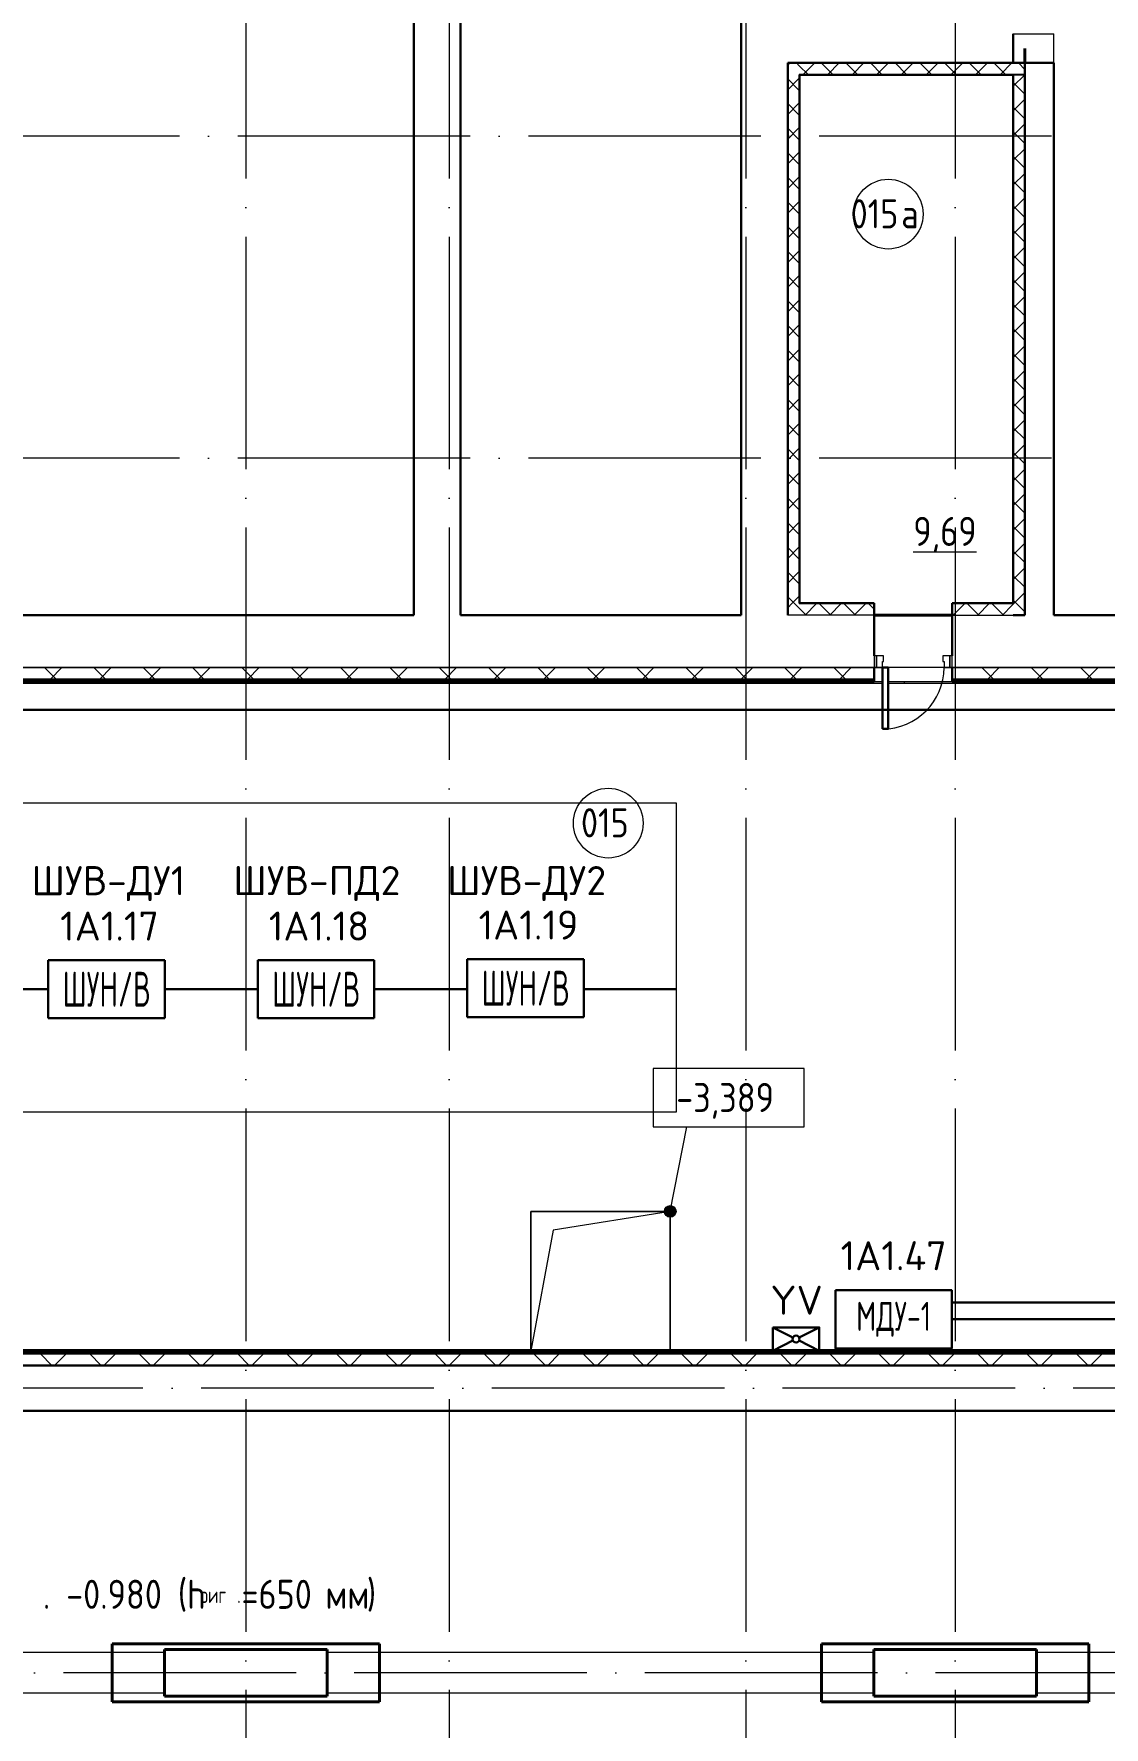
# Model space of a CAD drawing. Header units: millimetres. Extents: x -1073752 to 1436911, y -1379358 to 94781.
# Drawn here: x -1030907 to -1021703, y -807727 to -793161 of the extents above; entities that cross this region are included whole.
import ezdxf
from ezdxf.enums import TextEntityAlignment as Align

# ---------------------------------------------------------------- set-up
doc = ezdxf.new("R2010")
doc.units = ezdxf.units.MM
doc.set_wipeout_variables(frame=1)
for name, pattern in [('ADSK_Линия сетки', [25, 20, -2.5, 0, -2.5]), ('ADSK_Сверху', [450, 300, -150]), ('ADSK_Штриховая_ш3 п1_5', [4.5, 3, -1.5])]:
    doc.linetypes.add(name, pattern=pattern)
for name, color, linetype, lineweight in [('RC-Дымоудаление', 1, 'Continuous', 30), ('RC-Линии_связи-Адресные', 5, 'Continuous', 50), ('RC-Шкафы', 1, 'Continuous', 30), ('Аннотация', 7, 'Continuous', 18), ('Двери', 252, 'Continuous', 9), ('лс', 5, 'Continuous', 30), ('Марки помещений', 7, 'Continuous', 20), ('Несущие колонны', 7, 'Continuous', 18), ('Ограждение', 252, 'Continuous', 9), ('Оси', 252, 'Continuous', 9), ('Отметки', 7, 'Continuous', 9), ('Перекрытие', 252, 'Continuous', 18), ('Стены наружные', 7, 'Continuous', 18), ('Стены штриховка', 7, 'Continuous', 9)]:
    doc.layers.add(name, color=color, linetype=linetype, lineweight=lineweight)
doc.layers.add('RC-Позиционные_обозначения', color=7, linetype='Continuous')
doc.layers.add('RC-Таблицы', color=7, linetype='Continuous')
doc.layers.add('Линии', color=7, linetype='Continuous', lineweight=9, true_color=0x00a600)
doc.layers.add('Линии разделители', color=4, linetype='ADSK_Штриховая_ш3 п1_5', lineweight=40, true_color=0x00ffff)
doc.styles.add('GOST Common_2', font='', dxfattribs={"width": 0.9, "height": 250})
doc.styles.add('GOST Common_3', font='', dxfattribs={"height": 3.5})
doc.styles.add('ICOCPEUR', font='isocpeur.ttf', dxfattribs={"height": 250})
doc.styles.add('ISOCPEUR', font='isocpeur.ttf', dxfattribs={"height": 250})
doc.styles.add('RubezhCAD', font='isocpeur.ttf')
doc.styles.get("Standard").update_dxf_attribs({"font": 'arial.ttf'})
doc.styles.get('GOST Common_2').set_extended_font_data('GOST type B')
doc.styles.get('GOST Common_3').set_extended_font_data('GOST 2.304 type A')
pattern_1 = [(0, (-224221, -2708.36), (0, 600), []), (90, (-224221, -2708.36), (-600, 4e-14), [])]

# ---------------------------------------------------------------- blocks, each defined once
blk = doc.blocks.new('подвал')
at = {"layer": 'Ограждение', "true_color": 0x636466}
h = blk.add_hatch(dxfattribs=at)
h.set_pattern_fill('FP_24', color=251, style=0, pattern_type=2)
h.set_pattern_definition(pattern_1)
h.paths.add_polyline_path([(-195633, -6373), (-194797, -6373), (-194787, -6363), (-201792, -6363), (-201792, -6373), (-200155, -6373)])
h.paths.add_polyline_path([(-213737, -6373), (-201842, -6373), (-201842, -6363), (-213747, -6363)])
h = blk.add_hatch(dxfattribs=at)
h.set_pattern_fill('FP_26', color=251, style=0, pattern_type=2)
h.set_pattern_definition([(0, (-224224.4, -2708.36), (0, 600), []), (90, (-224224.4, -2708.36), (-599.97, 4e-14), [])])
h.paths.add_polyline_path([(-213722, -12118), (-204867, -12118), (-204867, -12108), (-213737, -12108), (-213747, -12118), (-213737, -12118)])
h = blk.add_hatch(dxfattribs=at)
h.set_pattern_fill('FP_24', color=251, style=0, pattern_type=2)
h.set_pattern_definition(pattern_1)
h.paths.add_polyline_path([(-204678, -12118), (-203667, -12118), (-203667, -12108), (-204867, -12108), (-204867, -12118)])
h = blk.add_hatch(dxfattribs=at)
h.set_pattern_fill('FP_25', color=251, style=0, pattern_type=2)
h.set_pattern_definition([(0, (-224213.5, -2708.36), (0, 600), []), (90, (-224213.5, -2708.36), (-599.97, 4e-14), [])])
h.paths.add_polyline_path([(-194787, -12118), (-194797, -12108), (-203667, -12108), (-203667, -12118), (-194797, -12118)])
at = {"layer": 'Отметки', "true_color": 0x636466}
h = blk.add_hatch(color=251, dxfattribs=at)
edge = h.paths.add_edge_path()
edge.add_arc((-203667, -10918), 50, 0, 360)
at = {"color": 251, "lineweight": 18, "true_color": 0x636466}
for p, q in [((-204867, -12118), (-204867, -10918)), ((-204867, -10918), (-203667, -10918)), ((-203667, -10918), (-204674, -11078)), ((-203667, -10918), (-203667, -12118)), ((-204674, -11078), (-204867, -12118))]:
    blk.add_line(p, q, dxfattribs=at)
at = {"layer": 'Аннотация', "color": 251, "lineweight": 20, "true_color": 0x636466, "extrusion": (0, 0, -1)}
for p, q in [((-202515, -9690), (-203815, -9690)), ((-203815, -9690), (-203815, -10190)), ((-202515, -10190), (-202515, -9690)), ((-203815, -10190), (-202515, -10190))]:
    blk.add_line(p, q, dxfattribs=at)
at = {"layer": 'Двери', "color": 251, "true_color": 0x636466}
for p, q in [((-201892, -6138), (-201912, -6138)), ((-201912, -6138), (-201912, -6238)), ((-201912, -6238), (-201892, -6238)), ((-201892, -6138), (-201892, -6238)), ((-201832, -6138), (-201892, -6138)), ((-201892, -6238), (-201892, -6138)), ((-201892, -6238), (-201842, -6238)), ((-201842, -6238), (-201842, -6188)), ((-201842, -6188), (-201832, -6188)), ((-201832, -6188), (-201832, -6138)), ((-201262, -6138), (-201322, -6138)), ((-201322, -6138), (-201322, -6188)), ((-201322, -6188), (-201312, -6188)), ((-201312, -6188), (-201312, -6238)), ((-201312, -6238), (-201262, -6238)), ((-201262, -6238), (-201262, -6138)), ((-201262, -6138), (-201262, -6238)), ((-201242, -6138), (-201262, -6138)), ((-201262, -6238), (-201242, -6238)), ((-201242, -6238), (-201242, -6138))]:
    blk.add_line(p, q, dxfattribs=at)
at = {"layer": 'Двери', "color": 251, "lineweight": 30, "true_color": 0x636466}
for p, q in [((-201792, -6238), (-201842, -6238)), ((-201842, -6238), (-201842, -6768)), ((-201792, -6768), (-201792, -6238)), ((-201842, -6768), (-201792, -6768))]:
    blk.add_line(p, q, dxfattribs=at)
at = {"layer": 'Двери', "color": 251, "true_color": 0x636466}
blk.add_arc((-201842, -6238), 530, 270, 0, dxfattribs=at)
at = {"layer": 'Линии', "color": 251, "linetype": 'ADSK_Сверху', "ltscale": 100, "true_color": 0x636466}
for p, q in [((-208017, -14713), (-212567, -14713)), ((-201917, -14713), (-206617, -14713)), ((-195967, -14713), (-200517, -14713)), ((-208017, -15063), (-212567, -15063)), ((-201917, -15063), (-206617, -15063)), ((-195967, -15063), (-200517, -15063))]:
    blk.add_line(p, q, dxfattribs=at)
at = {"layer": 'Линии разделители', "color": 251, "true_color": 0x636466}
for p, q in [((-200617, -1038), (-200617, -913)), ((-201242, -5788), (-201912, -5788))]:
    blk.add_line(p, q, dxfattribs=at)
at = {"layer": 'Марки помещений', "color": 251, "true_color": 0x636466}
for centre in [(-201792, -2339), (-204200, -7578)]:
    blk.add_circle(centre, 300, dxfattribs=at)
at = {"layer": 'Несущие колонны', "color": 251, "lineweight": 40, "true_color": 0x636466}
for p, q in [((-208467, -15138), (-208467, -14638)), ((-208467, -14638), (-206167, -14638)), ((-208017, -15088), (-208017, -14688)), ((-208017, -14688), (-206617, -14688)), ((-206617, -14688), (-206617, -15088)), ((-206167, -14638), (-206167, -15138)), ((-202367, -15138), (-202367, -14638)), ((-202367, -14638), (-200067, -14638)), ((-201917, -15088), (-201917, -14688)), ((-201917, -14688), (-200517, -14688)), ((-200517, -14688), (-200517, -15088)), ((-200067, -14638), (-200067, -15138)), ((-206167, -15138), (-208467, -15138)), ((-206617, -15088), (-208017, -15088)), ((-200067, -15138), (-202367, -15138)), ((-200517, -15088), (-201917, -15088))]:
    blk.add_line(p, q, dxfattribs=at)
at = {"layer": 'Несущие колонны', "color": 251, "true_color": 0x636466}
for p, q in [((-208467, -14638), (-206167, -14638)), ((-208467, -15138), (-208467, -14638)), ((-208017, -14688), (-206617, -14688)), ((-208017, -15088), (-208017, -14688)), ((-206617, -14688), (-206617, -15088)), ((-206167, -14638), (-206167, -15138)), ((-202367, -14638), (-200067, -14638)), ((-202367, -15138), (-202367, -14638)), ((-201917, -14688), (-200517, -14688)), ((-201917, -15088), (-201917, -14688)), ((-200517, -14688), (-200517, -15088)), ((-200067, -14638), (-200067, -15138)), ((-206167, -15138), (-208467, -15138)), ((-206617, -15088), (-208017, -15088)), ((-200067, -15138), (-202367, -15138)), ((-200517, -15088), (-201917, -15088))]:
    blk.add_line(p, q, dxfattribs=at)
at = {"layer": 'Ограждение', "color": 251, "true_color": 0x636466}
for p, q in [((-213737, -6373), (-201842, -6373)), ((-201842, -6363), (-201912, -6363)), ((-201242, -6363), (-201792, -6363)), ((-201792, -6373), (-194797, -6373)), ((-204867, -12108), (-213737, -12108)), ((-203667, -12108), (-204867, -12108)), ((-204867, -12108), (-204867, -12118)), ((-194797, -12108), (-203667, -12108)), ((-203667, -12108), (-203667, -12118))]:
    blk.add_line(p, q, dxfattribs=at)
at = {"layer": 'Оси', "color": 251, "linetype": 'ADSK_Линия сетки', "ltscale": 100, "true_color": 0x636466}
for p, q in [((-207317, 29968), (-207317, -28468)), ((-205567, 29968), (-205567, -28468)), ((-203017, 29968), (-203017, -28468)), ((-201217, 29968), (-201217, -28468)), ((-200387, -1668), (-244528, -1668)), ((-200387, -4438), (-244528, -4438)), ((-168200, -6238), (-244528, -6238)), ((-168200, -12438), (-244528, -12438)), ((-174384, -14888), (-244528, -14888))]:
    blk.add_line(p, q, dxfattribs=at)
at = {"layer": 'Отметки', "color": 251, "lineweight": 20, "true_color": 0x636466}
for p, q in [((-203667, -10918), (-203525, -10190)), ((-203525, -10190), (-203165, -10190))]:
    blk.add_line(p, q, dxfattribs=at)
at = {"layer": 'Отметки', "color": 251, "true_color": 0x636466}
blk.add_circle((-203667, -10918), 50, dxfattribs=at)
at = {"layer": 'Перекрытие', "color": 251, "true_color": 0x636466}
for p, q in [((-201912, -5790), (-201242, -5790)), ((-201312, -6238), (-201792, -6238)), ((-204867, -10918), (-204867, -12108)), ((-203667, -10918), (-204867, -10918)), ((-203667, -12108), (-203667, -10918))]:
    blk.add_line(p, q, dxfattribs=at)
at = {"layer": 'Стены наружные', "color": 251, "lineweight": 30, "true_color": 0x636466}
for p, q in [((-205472, -5788), (-205472, 10987)), ((-203057, 10987), (-203057, -5788)), ((-205872, 10412), (-205872, -5788)), ((-200719, -1038), (-200719, -788)), ((-202657, -1038), (-202657, -5788)), ((-202657, -1038), (-200367, -1038)), ((-202555, -5686), (-202555, -1140)), ((-202555, -1140), (-200719, -1140)), ((-200719, -1140), (-200719, -5686)), ((-200617, -5788), (-200617, -1038)), ((-200367, -5788), (-200367, -1038)), ((-213812, -5788), (-205872, -5788)), ((-205472, -5788), (-203057, -5788)), ((-201912, -5686), (-202555, -5686)), ((-201912, -6138), (-201912, -5686)), ((-201242, -6138), (-201242, -5686)), ((-201242, -5686), (-200719, -5686)), ((-200617, -5788), (-200719, -5788)), ((-194722, -5788), (-200367, -5788)), ((-201912, -6363), (-201912, -6238)), ((-201242, -6363), (-201242, -6238)), ((-213747, -6363), (-201912, -6363)), ((-194787, -6363), (-201242, -6363)), ((-194787, -12118), (-213747, -12118)), ((-194662, -12243), (-213872, -12243)), ((-214262, -12633), (-194272, -12633))]:
    blk.add_line(p, q, dxfattribs=at)
at = {"layer": 'Стены наружные', "color": 251, "true_color": 0x636466}
for p, q in [((-200719, -788), (-200367, -788)), ((-200367, -1038), (-200367, -788)), ((-201912, -5788), (-202657, -5788)), ((-201242, -5788), (-200719, -5788)), ((-213812, -6238), (-201912, -6238)), ((-201912, -6238), (-213812, -6238)), ((-201242, -6238), (-194722, -6238)), ((-194722, -6238), (-201242, -6238))]:
    blk.add_line(p, q, dxfattribs=at)
at = {"layer": 'Стены наружные', "color": 251, "linetype": 'Continuous', "lineweight": 9, "true_color": 0x636466}
for p, q in [((-202657, -1058), (-202637, -1038)), ((-202557, -1063), (-202582, -1038)), ((-202482, -1138), (-202557, -1063)), ((-202525, -1138), (-202425, -1038)), ((-202524, -1138), (-202525, -1140)), ((-202475, -1140), (-202476, -1138)), ((-202270, -1138), (-202370, -1038)), ((-202313, -1138), (-202213, -1038)), ((-202058, -1138), (-202158, -1038)), ((-202101, -1138), (-202001, -1038)), ((-201846, -1138), (-201946, -1038)), ((-201889, -1138), (-201789, -1038)), ((-201634, -1138), (-201734, -1038)), ((-201703, -1138), (-201704, -1140)), ((-201677, -1138), (-201577, -1038)), ((-201421, -1138), (-201521, -1038)), ((-201468, -1138), (-201470, -1140)), ((-201464, -1138), (-201364, -1038)), ((-201419, -1140), (-201420, -1138)), ((-201209, -1138), (-201309, -1038)), ((-201252, -1138), (-201152, -1038)), ((-200997, -1138), (-201097, -1038)), ((-201040, -1138), (-200940, -1038)), ((-200785, -1138), (-200885, -1038)), ((-200828, -1138), (-200728, -1038)), ((-200717, -1239), (-200618, -1140)), ((-200617, -1094), (-200673, -1038)), ((-202657, -1270), (-202557, -1170)), ((-202557, -1275), (-202657, -1175)), ((-200617, -1306), (-200717, -1206)), ((-202657, -1482), (-202557, -1382)), ((-202557, -1487), (-202657, -1387)), ((-200717, -1451), (-200617, -1351)), ((-200617, -1518), (-200717, -1418)), ((-202657, -1694), (-202557, -1594)), ((-202557, -1700), (-202657, -1600)), ((-200717, -1462), (-200719, -1466)), ((-200717, -1663), (-200617, -1563)), ((-200617, -1730), (-200717, -1630)), ((-202657, -1906), (-202557, -1806)), ((-202557, -1912), (-202657, -1812)), ((-200717, -1876), (-200617, -1776)), ((-200617, -1943), (-200717, -1843)), ((-202657, -2118), (-202557, -2018)), ((-202557, -2124), (-202657, -2024)), ((-200717, -2088), (-200617, -1988)), ((-200617, -2155), (-200717, -2055)), ((-202657, -2331), (-202557, -2231)), ((-202557, -2336), (-202657, -2236)), ((-200717, -2300), (-200617, -2200)), ((-200617, -2367), (-200717, -2267)), ((-202657, -2543), (-202557, -2443)), ((-202557, -2548), (-202657, -2448)), ((-202555, -2411), (-202557, -2414)), ((-200717, -2512), (-200617, -2412)), ((-200617, -2579), (-200717, -2479)), ((-202657, -2755), (-202557, -2655)), ((-202557, -2760), (-202657, -2660)), ((-202555, -2627), (-202557, -2624)), ((-200717, -2724), (-200617, -2624)), ((-200617, -2791), (-200717, -2691)), ((-202657, -2967), (-202557, -2867)), ((-202557, -2972), (-202657, -2872)), ((-202555, -2830), (-202557, -2827)), ((-200717, -2936), (-200617, -2836)), ((-200617, -3003), (-200717, -2903)), ((-200717, -2966), (-200719, -2962)), ((-200717, -3148), (-200617, -3048)), ((-202657, -3179), (-202557, -3079)), ((-202557, -3185), (-202657, -3085)), ((-200617, -3215), (-200717, -3115)), ((-202657, -3391), (-202557, -3291)), ((-202557, -3397), (-202657, -3297)), ((-202555, -3223), (-202557, -3227)), ((-200717, -3360), (-200617, -3260)), ((-200617, -3427), (-200717, -3327)), ((-200717, -3573), (-200617, -3473)), ((-202657, -3603), (-202557, -3503)), ((-202557, -3609), (-202657, -3509)), ((-200617, -3640), (-200717, -3540)), ((-202657, -3816), (-202557, -3716)), ((-202557, -3821), (-202657, -3721)), ((-200717, -3785), (-200617, -3685)), ((-200617, -3852), (-200717, -3752)), ((-202657, -4028), (-202557, -3928)), ((-200717, -3997), (-200617, -3897)), ((-202557, -4033), (-202657, -3933)), ((-200617, -4064), (-200717, -3964)), ((-202657, -4240), (-202557, -4140)), ((-202557, -4245), (-202657, -4145)), ((-200717, -4209), (-200617, -4109)), ((-200617, -4276), (-200717, -4176)), ((-202657, -4452), (-202557, -4352)), ((-202557, -4457), (-202657, -4357)), ((-200717, -4421), (-200617, -4321)), ((-200617, -4488), (-200717, -4388)), ((-202657, -4664), (-202557, -4564)), ((-202557, -4669), (-202657, -4569)), ((-200717, -4633), (-200617, -4533)), ((-200617, -4700), (-200717, -4600)), ((-202657, -4876), (-202557, -4776)), ((-202557, -4882), (-202657, -4782)), ((-200717, -4845), (-200617, -4745)), ((-200617, -4912), (-200717, -4812)), ((-202657, -5088), (-202557, -4988)), ((-202557, -5094), (-202657, -4994)), ((-202555, -5065), (-202557, -5062)), ((-200717, -5057), (-200617, -4957)), ((-200617, -5125), (-200717, -5025)), ((-202657, -5300), (-202557, -5200)), ((-202557, -5306), (-202657, -5206)), ((-200717, -5270), (-200617, -5170)), ((-200617, -5337), (-200717, -5237)), ((-200717, -5482), (-200617, -5382)), ((-202657, -5513), (-202557, -5413)), ((-202557, -5518), (-202657, -5418)), ((-202555, -5459), (-202557, -5462)), ((-200717, -5404), (-200718, -5402)), ((-200617, -5549), (-200717, -5449)), ((-202599, -5688), (-202657, -5630)), ((-202620, -5688), (-202557, -5625)), ((-200717, -5694), (-200617, -5594)), ((-200617, -5761), (-200717, -5661)), ((-202657, -5725), (-202620, -5688)), ((-202499, -5788), (-202599, -5688)), ((-202508, -5788), (-202408, -5688)), ((-202326, -5749), (-202387, -5688)), ((-202287, -5788), (-202326, -5749)), ((-202296, -5788), (-202196, -5688)), ((-202075, -5788), (-202175, -5688)), ((-202084, -5788), (-201984, -5688)), ((-201914, -5737), (-201963, -5688)), ((-201961, -5688), (-201962, -5686)), ((-201226, -5788), (-201240, -5774)), ((-201235, -5788), (-201135, -5688)), ((-201014, -5788), (-201114, -5688)), ((-201023, -5788), (-200923, -5688)), ((-200927, -5686), (-200928, -5688)), ((-200802, -5788), (-200902, -5688)), ((-200811, -5788), (-200726, -5703)), ((-200788, -5688), (-200789, -5686)), ((-200726, -5703), (-200717, -5694)), ((-208949, -6338), (-209049, -6238)), ((-208949, -6338), (-209049, -6238)), ((-208998, -6338), (-208898, -6238)), ((-208998, -6338), (-208898, -6238)), ((-208525, -6338), (-208625, -6238)), ((-208525, -6338), (-208625, -6238)), ((-208574, -6338), (-208474, -6238)), ((-208574, -6338), (-208474, -6238)), ((-208101, -6338), (-208201, -6238)), ((-208101, -6338), (-208201, -6238)), ((-208149, -6338), (-208049, -6238)), ((-208149, -6338), (-208049, -6238)), ((-207677, -6338), (-207777, -6238)), ((-207677, -6338), (-207777, -6238)), ((-207725, -6338), (-207625, -6238)), ((-207725, -6338), (-207625, -6238)), ((-207252, -6338), (-207352, -6238)), ((-207252, -6338), (-207352, -6238)), ((-207301, -6338), (-207201, -6238)), ((-207301, -6338), (-207201, -6238)), ((-206828, -6338), (-206928, -6238)), ((-206828, -6338), (-206928, -6238)), ((-206877, -6338), (-206777, -6238)), ((-206877, -6338), (-206777, -6238)), ((-206404, -6338), (-206504, -6238)), ((-206404, -6338), (-206504, -6238)), ((-206452, -6338), (-206352, -6238)), ((-206452, -6338), (-206352, -6238)), ((-205979, -6338), (-206079, -6238)), ((-205979, -6338), (-206079, -6238)), ((-206028, -6338), (-205928, -6238)), ((-206028, -6338), (-205928, -6238)), ((-205555, -6338), (-205655, -6238)), ((-205555, -6338), (-205655, -6238)), ((-205604, -6338), (-205504, -6238)), ((-205604, -6338), (-205504, -6238)), ((-205131, -6338), (-205231, -6238)), ((-205131, -6338), (-205231, -6238)), ((-205180, -6338), (-205080, -6238)), ((-205180, -6338), (-205080, -6238)), ((-204707, -6338), (-204807, -6238)), ((-204707, -6338), (-204807, -6238)), ((-204755, -6338), (-204655, -6238)), ((-204755, -6338), (-204655, -6238)), ((-204282, -6338), (-204382, -6238)), ((-204282, -6338), (-204382, -6238)), ((-204331, -6338), (-204231, -6238)), ((-204331, -6338), (-204231, -6238)), ((-203858, -6338), (-203958, -6238)), ((-203858, -6338), (-203958, -6238)), ((-203907, -6338), (-203807, -6238)), ((-203907, -6338), (-203807, -6238)), ((-203434, -6338), (-203534, -6238)), ((-203434, -6338), (-203534, -6238)), ((-203482, -6338), (-203382, -6238)), ((-203482, -6338), (-203382, -6238)), ((-203010, -6338), (-203110, -6238)), ((-203010, -6338), (-203110, -6238)), ((-203058, -6338), (-202958, -6238)), ((-203058, -6338), (-202958, -6238)), ((-202585, -6338), (-202685, -6238)), ((-202585, -6338), (-202685, -6238)), ((-202634, -6338), (-202534, -6238)), ((-202634, -6338), (-202534, -6238)), ((-202161, -6338), (-202261, -6238)), ((-202161, -6338), (-202261, -6238)), ((-202210, -6338), (-202110, -6238)), ((-202210, -6338), (-202110, -6238)), ((-200888, -6338), (-200988, -6238)), ((-200888, -6338), (-200988, -6238)), ((-200937, -6338), (-200837, -6238)), ((-200937, -6338), (-200837, -6238)), ((-200464, -6338), (-200564, -6238)), ((-200464, -6338), (-200564, -6238)), ((-200513, -6338), (-200413, -6238)), ((-200513, -6338), (-200413, -6238)), ((-200040, -6338), (-200140, -6238)), ((-200040, -6338), (-200140, -6238)), ((-200088, -6338), (-199988, -6238)), ((-200088, -6338), (-199988, -6238)), ((-209045, -6361), (-209045, -6363)), ((-208940, -6361), (-208940, -6363)), ((-208835, -6361), (-208835, -6363)), ((-208730, -6361), (-208730, -6363)), ((-208625, -6361), (-208625, -6363)), ((-208520, -6361), (-208520, -6363)), ((-208415, -6361), (-208415, -6363)), ((-208310, -6361), (-208310, -6363)), ((-208205, -6361), (-208205, -6363)), ((-208100, -6361), (-208100, -6363)), ((-207995, -6361), (-207995, -6363)), ((-207890, -6361), (-207890, -6363)), ((-207785, -6361), (-207785, -6363)), ((-207680, -6361), (-207680, -6363)), ((-207575, -6361), (-207575, -6363)), ((-207470, -6361), (-207470, -6363)), ((-207365, -6361), (-207365, -6363)), ((-207260, -6361), (-207260, -6363)), ((-207155, -6361), (-207155, -6363)), ((-207050, -6361), (-207050, -6363)), ((-206945, -6361), (-206945, -6363)), ((-206840, -6361), (-206840, -6363)), ((-206735, -6361), (-206735, -6363)), ((-206630, -6361), (-206630, -6363)), ((-206525, -6361), (-206525, -6363)), ((-206420, -6361), (-206420, -6363)), ((-206315, -6361), (-206315, -6363)), ((-206210, -6361), (-206210, -6363)), ((-206105, -6361), (-206105, -6363)), ((-206000, -6361), (-206000, -6363)), ((-205895, -6361), (-205895, -6363)), ((-205790, -6361), (-205790, -6363)), ((-205685, -6361), (-205685, -6363)), ((-205580, -6361), (-205580, -6363)), ((-205475, -6361), (-205475, -6363)), ((-205370, -6361), (-205370, -6363)), ((-205265, -6361), (-205265, -6363)), ((-205160, -6361), (-205160, -6363)), ((-205055, -6361), (-205055, -6363)), ((-204950, -6361), (-204950, -6363)), ((-204845, -6361), (-204845, -6363)), ((-204740, -6361), (-204740, -6363)), ((-204635, -6361), (-204635, -6363)), ((-204530, -6361), (-204530, -6363)), ((-204425, -6361), (-204425, -6363)), ((-204320, -6361), (-204320, -6363)), ((-204215, -6361), (-204215, -6363)), ((-204110, -6361), (-204110, -6363)), ((-204005, -6361), (-204005, -6363)), ((-203900, -6361), (-203900, -6363)), ((-203795, -6361), (-203795, -6363)), ((-203690, -6361), (-203690, -6363)), ((-203585, -6361), (-203585, -6363)), ((-203480, -6361), (-203480, -6363)), ((-203375, -6361), (-203375, -6363)), ((-203270, -6361), (-203270, -6363)), ((-203165, -6361), (-203165, -6363)), ((-203060, -6361), (-203060, -6363)), ((-202955, -6361), (-202955, -6363)), ((-202850, -6361), (-202850, -6363)), ((-202745, -6361), (-202745, -6363)), ((-202640, -6361), (-202640, -6363)), ((-202535, -6361), (-202535, -6363)), ((-202430, -6361), (-202430, -6363)), ((-202325, -6361), (-202325, -6363)), ((-202220, -6361), (-202220, -6363)), ((-202115, -6361), (-202115, -6363)), ((-202010, -6361), (-202010, -6363)), ((-201170, -6361), (-201170, -6363)), ((-201065, -6361), (-201065, -6363)), ((-200960, -6361), (-200960, -6363)), ((-200855, -6361), (-200855, -6363)), ((-200750, -6361), (-200750, -6363)), ((-200645, -6361), (-200645, -6363)), ((-200540, -6361), (-200540, -6363)), ((-200435, -6361), (-200435, -6363)), ((-200330, -6361), (-200330, -6363)), ((-200225, -6361), (-200225, -6363)), ((-200120, -6361), (-200120, -6363)), ((-200015, -6361), (-200015, -6363)), ((-209107, -12121), (-209107, -12118)), ((-208984, -12243), (-209084, -12143)), ((-208984, -12243), (-209084, -12143)), ((-209002, -12121), (-209002, -12118)), ((-208963, -12243), (-208863, -12143)), ((-208963, -12243), (-208863, -12143)), ((-208897, -12121), (-208897, -12118)), ((-208792, -12121), (-208792, -12118)), ((-208687, -12121), (-208687, -12118)), ((-208560, -12243), (-208660, -12143)), ((-208560, -12243), (-208660, -12143)), ((-208582, -12121), (-208582, -12118)), ((-208539, -12243), (-208439, -12143)), ((-208539, -12243), (-208439, -12143)), ((-208477, -12121), (-208477, -12118)), ((-208372, -12121), (-208372, -12118)), ((-208267, -12121), (-208267, -12118)), ((-208135, -12243), (-208235, -12143)), ((-208135, -12243), (-208235, -12143)), ((-208162, -12121), (-208162, -12118)), ((-208115, -12243), (-208015, -12143)), ((-208115, -12243), (-208015, -12143)), ((-208057, -12121), (-208057, -12118)), ((-207952, -12121), (-207952, -12118)), ((-207847, -12121), (-207847, -12118)), ((-207711, -12243), (-207811, -12143)), ((-207711, -12243), (-207811, -12143)), ((-207742, -12121), (-207742, -12118)), ((-207690, -12243), (-207590, -12143)), ((-207690, -12243), (-207590, -12143)), ((-207637, -12121), (-207637, -12118)), ((-207532, -12121), (-207532, -12118)), ((-207427, -12121), (-207427, -12118)), ((-207287, -12243), (-207387, -12143)), ((-207287, -12243), (-207387, -12143)), ((-207322, -12121), (-207322, -12118)), ((-207266, -12243), (-207166, -12143)), ((-207266, -12243), (-207166, -12143)), ((-207217, -12121), (-207217, -12118)), ((-207112, -12121), (-207112, -12118)), ((-207007, -12121), (-207007, -12118)), ((-206863, -12243), (-206963, -12143)), ((-206863, -12243), (-206963, -12143)), ((-206902, -12121), (-206902, -12118)), ((-206842, -12243), (-206742, -12143)), ((-206842, -12243), (-206742, -12143)), ((-206797, -12121), (-206797, -12118)), ((-206692, -12121), (-206692, -12118)), ((-206587, -12121), (-206587, -12118)), ((-206438, -12243), (-206538, -12143)), ((-206438, -12243), (-206538, -12143)), ((-206482, -12121), (-206482, -12118)), ((-206418, -12243), (-206318, -12143)), ((-206418, -12243), (-206318, -12143)), ((-206377, -12121), (-206377, -12118)), ((-206272, -12121), (-206272, -12118)), ((-206167, -12121), (-206167, -12118)), ((-206014, -12243), (-206114, -12143)), ((-206014, -12243), (-206114, -12143)), ((-206062, -12121), (-206062, -12118)), ((-205993, -12243), (-205893, -12143)), ((-205993, -12243), (-205893, -12143)), ((-205957, -12121), (-205957, -12118)), ((-205852, -12121), (-205852, -12118)), ((-205747, -12121), (-205747, -12118)), ((-205590, -12243), (-205690, -12143)), ((-205590, -12243), (-205690, -12143)), ((-205642, -12121), (-205642, -12118)), ((-205569, -12243), (-205469, -12143)), ((-205569, -12243), (-205469, -12143)), ((-205537, -12121), (-205537, -12118)), ((-205432, -12121), (-205432, -12118)), ((-205327, -12121), (-205327, -12118)), ((-205166, -12243), (-205266, -12143)), ((-205166, -12243), (-205266, -12143)), ((-205222, -12121), (-205222, -12118)), ((-205145, -12243), (-205045, -12143)), ((-205145, -12243), (-205045, -12143)), ((-205117, -12121), (-205117, -12118)), ((-205012, -12121), (-205012, -12118)), ((-204907, -12121), (-204907, -12118)), ((-204741, -12243), (-204841, -12143)), ((-204741, -12243), (-204841, -12143)), ((-204802, -12121), (-204802, -12118)), ((-204721, -12243), (-204621, -12143)), ((-204721, -12243), (-204621, -12143)), ((-204697, -12121), (-204697, -12118)), ((-204592, -12121), (-204592, -12118)), ((-204487, -12121), (-204487, -12118)), ((-204317, -12243), (-204417, -12143)), ((-204317, -12243), (-204417, -12143)), ((-204382, -12121), (-204382, -12118)), ((-204296, -12243), (-204196, -12143)), ((-204296, -12243), (-204196, -12143)), ((-204277, -12121), (-204277, -12118)), ((-204172, -12121), (-204172, -12118)), ((-204067, -12121), (-204067, -12118)), ((-203893, -12243), (-203993, -12143)), ((-203893, -12243), (-203993, -12143)), ((-203962, -12121), (-203962, -12118)), ((-203872, -12243), (-203772, -12143)), ((-203872, -12243), (-203772, -12143)), ((-203857, -12121), (-203857, -12118)), ((-203752, -12121), (-203752, -12118)), ((-203647, -12121), (-203647, -12118)), ((-203469, -12243), (-203569, -12143)), ((-203469, -12243), (-203569, -12143)), ((-203542, -12121), (-203542, -12118)), ((-203448, -12243), (-203348, -12143)), ((-203448, -12243), (-203348, -12143)), ((-203437, -12121), (-203437, -12118)), ((-203332, -12121), (-203332, -12118)), ((-203227, -12121), (-203227, -12118)), ((-203044, -12243), (-203144, -12143)), ((-203044, -12243), (-203144, -12143)), ((-203122, -12121), (-203122, -12118)), ((-203024, -12243), (-202924, -12143)), ((-203024, -12243), (-202924, -12143)), ((-203017, -12121), (-203017, -12118)), ((-202912, -12121), (-202912, -12118)), ((-202807, -12121), (-202807, -12118)), ((-202620, -12243), (-202720, -12143)), ((-202620, -12243), (-202720, -12143)), ((-202702, -12121), (-202702, -12118)), ((-202599, -12243), (-202499, -12143)), ((-202599, -12243), (-202499, -12143)), ((-202597, -12121), (-202597, -12118)), ((-202492, -12121), (-202492, -12118)), ((-202387, -12121), (-202387, -12118)), ((-202196, -12243), (-202296, -12143)), ((-202196, -12243), (-202296, -12143)), ((-202282, -12121), (-202282, -12118)), ((-202177, -12121), (-202177, -12118)), ((-202175, -12243), (-202075, -12143)), ((-202175, -12243), (-202075, -12143)), ((-202072, -12121), (-202072, -12118)), ((-201967, -12121), (-201967, -12118)), ((-201772, -12243), (-201872, -12143)), ((-201772, -12243), (-201872, -12143)), ((-201862, -12121), (-201862, -12118)), ((-201757, -12121), (-201757, -12118)), ((-201751, -12243), (-201651, -12143)), ((-201751, -12243), (-201651, -12143)), ((-201652, -12121), (-201652, -12118)), ((-201547, -12121), (-201547, -12118)), ((-201347, -12243), (-201447, -12143)), ((-201347, -12243), (-201447, -12143)), ((-201442, -12121), (-201442, -12118)), ((-201337, -12121), (-201337, -12118)), ((-201326, -12243), (-201226, -12143)), ((-201326, -12243), (-201226, -12143)), ((-201232, -12121), (-201232, -12118)), ((-201127, -12121), (-201127, -12118)), ((-200923, -12243), (-201023, -12143)), ((-200923, -12243), (-201023, -12143)), ((-201022, -12121), (-201022, -12118)), ((-200917, -12121), (-200917, -12118)), ((-200902, -12243), (-200802, -12143)), ((-200902, -12243), (-200802, -12143)), ((-200812, -12121), (-200812, -12118)), ((-200707, -12121), (-200707, -12118)), ((-200602, -12121), (-200602, -12118)), ((-200499, -12243), (-200599, -12143)), ((-200499, -12243), (-200599, -12143)), ((-200497, -12121), (-200497, -12118)), ((-200478, -12243), (-200378, -12143)), ((-200478, -12243), (-200378, -12143)), ((-200392, -12121), (-200392, -12118)), ((-200287, -12121), (-200287, -12118)), ((-200182, -12121), (-200182, -12118)), ((-200074, -12243), (-200174, -12143)), ((-200074, -12243), (-200174, -12143)), ((-200077, -12121), (-200077, -12118)), ((-200054, -12243), (-199954, -12143)), ((-200054, -12243), (-199954, -12143)), ((-199972, -12121), (-199972, -12118))]:
    blk.add_line(p, q, dxfattribs=at)
at = {"layer": 'Стены штриховка', "color": 251, "true_color": 0x636466}
for p, q in [((-202557, -1138), (-202557, -5688)), ((-200617, -1138), (-202557, -1138)), ((-200717, -1140), (-200617, -1140)), ((-200717, -5688), (-200717, -1140)), ((-202557, -5688), (-201914, -5688)), ((-201914, -5688), (-201914, -5788)), ((-201240, -5688), (-200717, -5688)), ((-201240, -5788), (-201240, -5688)), ((-201912, -6338), (-213772, -6338)), ((-201912, -6351), (-213759, -6351)), ((-194762, -6338), (-201242, -6338)), ((-194774, -6351), (-201242, -6351)), ((-213772, -12143), (-194762, -12143)), ((-213759, -12131), (-194774, -12131))]:
    blk.add_line(p, q, dxfattribs=at)
at = {"layer": 'Аннотация', "color": 251, "true_color": 0x636466, "width": 0.9}
for s, height, style, p in [('. -0.980 (h', 250, 'GOST Common_2', (-209062, -14337)), ('=650', 250, 'GOST Common_2', (-207354, -14337)), (')', 250, 'GOST Common_2', (-206276, -14337)), ('риг', 138.8, 'GOST Common_3', (-207713, -14287)), ('.', 139, 'GOST Common_3', (-207391, -14287)), ('мм', 250, 'GOST Common_2', (-206633, -14337))]:
    blk.add_text(s, height=height, dxfattribs=dict(at, style=style)).set_placement(p)
at = {"layer": 'Марки помещений', "color": 251, "true_color": 0x636466, "style": 'GOST Common_2', "width": 0.9}
for s, p in [('015', (-202116, -2461)), ('а', (-201681, -2461)), ('%%U9,69', (-201577, -5193)), ('015', (-204435, -7700))]:
    blk.add_text(s, height=250, dxfattribs=at).set_placement(p)
at = {"layer": 'Отметки', "color": 251, "true_color": 0x636466, "style": 'GOST Common_2', "width": 0.9}
blk.add_text('-3,389', height=250, dxfattribs=at).set_placement((-203616, -10063))
blk = doc.blocks.new('A$C122646C6')
at = {"color": 1, "lineweight": 30}
for points in [[(0, 200), (400, 200), (400, 0), (0, 0), (0, 200)], [(0, 200), (173, 113)], [(400, 200), (227, 113)], [(173, 87), (0, 0)], [(227, 87), (400, 0)]]:
    blk.add_lwpolyline(points, dxfattribs=at)
blk.add_circle((200, 100), 30, dxfattribs=at)
blk = doc.blocks.new('RC-UGO-MDU-01')
at = {"layer": 'RC-Дымоудаление'}
blk.add_point((0, 0), dxfattribs=at)
blk.add_wipeout([(5, 2.5), (5, -2.5), (-5, -2.5), (-5, 2.5)]).dxf.layer = 'RC-Дымоудаление'
blk.add_wipeout([(-5, -2.5), (-5, 2.5), (5, 2.5), (5, -2.5)]).dxf.layer = 'RC-Дымоудаление'
blk.add_lwpolyline([(-5, 2.5), (5, 2.5), (5, -2.5), (-5, -2.5), (-5, 2.5)], close=True, dxfattribs=at)
at = {"layer": 'RC-Дымоудаление', "ltscale": 100, "style": 'ISOCPEUR', "width": 0.7}
blk.add_text('МДУ-1', height=2.5, dxfattribs=at).set_placement((0, 0), align=Align.MIDDLE)
at = {"layer": 'RC-Дымоудаление'}
blk.add_attdef('PSTN', text='', height=2.5, dxfattribs=at).set_placement((5.82, 2.37), align=Align.BOTTOM_CENTER)
blk = doc.blocks.new('RC-UGO-SHUNV-01')
at = {"layer": 'RC-Шкафы'}
blk.add_point((0, 0), dxfattribs=at)
blk.add_attdef('PSTN', text='', height=2.5, dxfattribs=at).set_placement((6.17, 2.53), align=Align.BOTTOM_CENTER)
blk.add_wipeout([(5.01, -2.5), (5.01, 2.5), (-5.01, 2.5), (-5.01, -2.5)]).dxf.layer = 'RC-Шкафы'
blk.add_wipeout([(-5.01, -2.5), (-5.01, 2.5), (5.01, 2.5), (5.01, -2.5)]).dxf.layer = 'RC-Шкафы'
for p, q in [((-5.01, 2.5), (5.01, 2.5)), ((-5.01, -2.5), (-5.01, 2.5)), ((5.01, 2.5), (5.01, -2.5)), ((5.01, -2.5), (-5.01, -2.5))]:
    blk.add_line(p, q, dxfattribs=at)
blk.add_lwpolyline([(-5.01, 2.5), (-5, 2.5)], dxfattribs=at)
blk.add_lwpolyline([(-5.01, 2.5), (-5, 2.5)], dxfattribs=at)
at = {"layer": 'RC-Шкафы', "ltscale": 100, "style": 'ISOCPEUR', "width": 0.6}
blk.add_text('ШУН/В', height=3, dxfattribs=at).set_placement((0, 0), align=Align.MIDDLE)

msp = doc.modelspace()

# ---------------------------------------------------------------- linework, layer by layer
at = {"layer": 'лс'}
for p, q in [((-1027088.2, -798976.9), (-1017535.6, -798976.9)), ((-1025382.5, -801378.9), (-1033411.1, -801378.9)), ((-1023013.3, -804073.5), (-1017557, -804073.5)), ((-1023013.3, -804218.9), (-1021184.8, -804218.9))]:
    msp.add_line(p, q, dxfattribs=at)
msp.add_lwpolyline([(-1027088.2, -798976.9), (-1034940.6, -798976.9), (-1034940.6, -804131.3)], dxfattribs=at)
at = {"layer": 'лс', "color": 0, "lineweight": 20}
msp.add_lwpolyline([(-1033411.1, -799775.2), (-1025382.5, -799775.2), (-1025382.5, -802436), (-1033411.1, -802436)], close=True, dxfattribs=at)

# ---------------------------------------------------------------- block references
for name, p in [('подвал', (-821766.8, -792372.8)), ('A$C122646C6', (-1024552, -804489.1))]:
    msp.add_blockref(name, p)

# ---------------------------------------------------------------- texts
at = {"layer": 'RC-Линии_связи-Адресные', "color": 0, "linetype": 'Continuous', "lineweight": 40, "ltscale": 15, "char_height": 250, "attachment_point": 2, "style": 'ICOCPEUR'}
for s, insert, width in [('ШУВ-ДУ1', (-1030265.9, -800320.5), 2971.683), ('ШУВ-ПД2', (-1028473.1, -800320.2), 2971.683), ('ШУВ-ДУ2', (-1026669.1, -800320), 2971.683), ('1А1.17', (-1030256.5, -800711.1, 160), 1500), ('1А1.18', (-1028454.8, -800711.1, 160), 1500), ('1А1.19', (-1026653.2, -800702.3, 160), 1500)]:
    msp.add_mtext(s, dxfattribs=dict(at, insert=insert, width=width))
at = {"layer": 'RC-Таблицы', "linetype": 'Continuous', "lineweight": 40, "insert": (-1024347.5, -804054.7), "char_height": 250, "width": 2400, "attachment_point": 5, "style": 'RubezhCAD'}
msp.add_mtext('YV', dxfattribs=at)

# ---------------------------------------------------------------- next in the draw order: block references
at = {"layer": 'RC-Дымоудаление', "color": 4, "linetype": 'Continuous', "lineweight": 40, "ltscale": 15}
ref = msp.add_blockref('RC-UGO-MDU-01', (-1023513.1, -804218.9), dxfattribs=dict(at, xscale=100, yscale=100, zscale=100))
ref.add_attrib('PSTN', '1А1.47', dxfattribs={"layer": 'RC-Позиционные_обозначения', "height": 250, "style": 'RubezhCAD'}).set_placement((-1023512.7, -803872.1), align=Align.BOTTOM_CENTER)
at = {"layer": 'RC-Шкафы', "color": 4, "linetype": 'Continuous', "lineweight": 40, "ltscale": 15, "xscale": 100, "yscale": 100, "zscale": 100}
for p in [(-1030281.5, -801378.9), (-1028479.8, -801378.9), (-1026678.1, -801370.1)]:
    msp.add_blockref('RC-UGO-SHUNV-01', p, dxfattribs=at)

doc.saveas('drawing.dxf')
